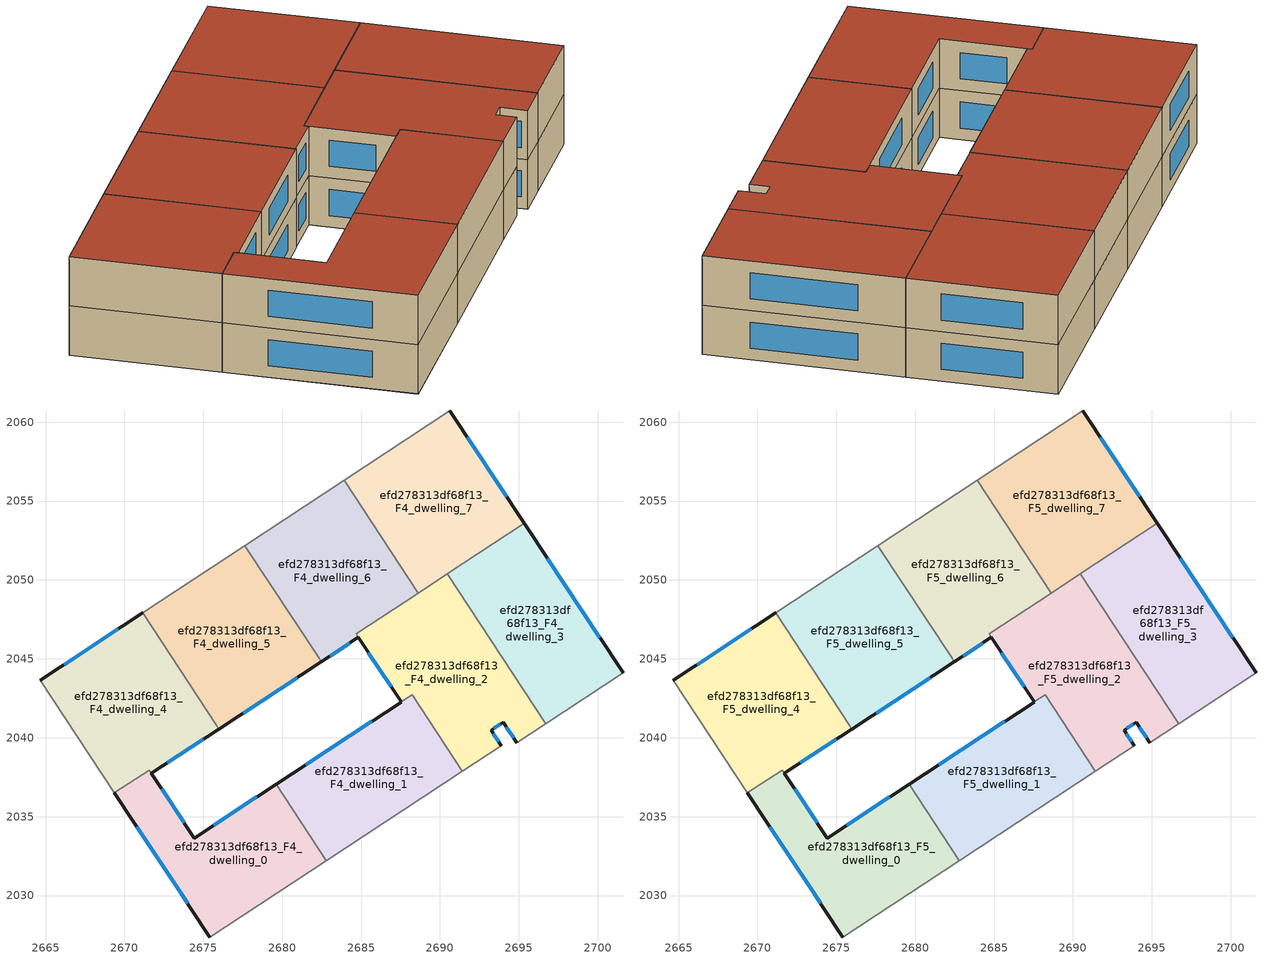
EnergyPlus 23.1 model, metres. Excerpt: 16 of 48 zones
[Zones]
efd278313df68f13_F4_dwelling_0
 floor to efd278313df68f13_F3_dwelling_0 (EU_floor_Construction): 2679.62,2037.05 2682.8,2032.22 2675.42,2027.36 2669.37,2036.5 2671.58,2037.95 2674.43,2033.64 z12
 wall outside (EU_wall_Construction): 2679.62,2037.05 2674.43,2033.64 2671.72,2037.74 / 2669.37,2036.5 2675.42,2027.36 z12:15
 wall adiabatic (EU_wall_Construction): 2675.42,2027.36 2682.8,2032.22 z12:15
 wall to efd278313df68f13_F4_dwelling_1 (EU_wall_Construction): 2682.8,2032.22 2679.62,2037.05 z12:15
 wall to efd278313df68f13_F4_dwelling_4 (EU_wall_Construction): 2671.72,2037.74 2671.58,2037.95 2669.37,2036.5 z12:15
 window (EU_Window_Construction): 2678.4,2036.25 2675.65,2034.44 / 2670.79,2034.36 2674,2029.51 / 2673.8,2034.6 2672.35,2036.78 z12.7:14.3
efd278313df68f13_F4_dwelling_1
 floor to efd278313df68f13_F3_dwelling_1 (EU_floor_Construction): 2688.23,2042.71 2691.41,2037.88 2682.8,2032.22 2679.62,2037.05 2687.55,2042.26 z12
 wall outside (EU_wall_Construction): 2687.54,2042.26 2679.62,2037.05 z12:15
 wall adiabatic (EU_wall_Construction): 2682.8,2032.22 2691.41,2037.88 z12:15
 wall to efd278313df68f13_F4_dwelling_2 (EU_wall_Construction): 2691.41,2037.88 2688.23,2042.71 2687.55,2042.26 z12:15
 window (EU_Window_Construction): 2685.68,2041.04 2681.48,2038.27 z12.7:14.3
efd278313df68f13_F4_dwelling_2
 floor to efd278313df68f13_F3_dwelling_2 (EU_floor_Construction): 2690.46,2050.38 2696.7,2040.89 2694.87,2039.68 2694.01,2040.98 2693.24,2040.48 2693.88,2039.51 2691.41,2037.88 2688.23,2042.71 2687.55,2042.26 2684.68,2046.58 z12
 wall outside (EU_wall_Construction): 2693.88,2039.51 2693.24,2040.48 2694.01,2040.98 2694.87,2039.68 / 2684.83,2046.36 2687.55,2042.26 z12:15
 wall adiabatic (EU_wall_Construction): 2694.87,2039.68 2696.7,2040.89 / 2691.41,2037.88 2693.88,2039.51 z12:15
 wall to efd278313df68f13_F4_dwelling_3 (EU_wall_Construction): 2696.7,2040.89 2690.46,2050.38 z12:15
 wall to efd278313df68f13_F4_dwelling_6 (EU_wall_Construction): 2688.62,2049.17 2684.68,2046.58 2684.83,2046.36 z12:15
 wall to efd278313df68f13_F4_dwelling_7 (EU_wall_Construction): 2690.46,2050.38 2688.62,2049.17 z12:15
 window (EU_Window_Construction): 2694.21,2040.68 2694.66,2039.99 / 2693.42,2040.6 2693.83,2040.86 / 2693.72,2039.73 2693.39,2040.25 / 2685.47,2045.39 2686.91,2043.22 z12.7:14.3
efd278313df68f13_F4_dwelling_3
 floor to efd278313df68f13_F3_dwelling_3 (EU_floor_Construction): 2695.33,2053.58 2701.6,2044.11 2696.7,2040.89 2690.46,2050.38 z12
 wall outside (EU_wall_Construction): 2701.6,2044.11 2695.33,2053.58 z12:15
 wall adiabatic (EU_wall_Construction): 2696.7,2040.89 2701.6,2044.11 z12:15
 wall to efd278313df68f13_F4_dwelling_7 (EU_wall_Construction): 2695.33,2053.58 2690.46,2050.38 z12:15
 window (EU_Window_Construction): 2700.13,2046.33 2696.8,2051.36 z12.7:14.3
efd278313df68f13_F4_dwelling_4
 floor to efd278313df68f13_F3_dwelling_4 (EU_floor_Construction): 2671.15,2047.91 2675.85,2040.77 2675.99,2040.55 2671.72,2037.74 2671.58,2037.95 2669.37,2036.5 2664.65,2043.63 z12
 wall outside (EU_wall_Construction): 2671.72,2037.74 2675.99,2040.55 / 2671.15,2047.91 2664.65,2043.63 z12:15
 wall adiabatic (EU_wall_Construction): 2664.65,2043.63 2669.37,2036.5 z12:15
 wall to efd278313df68f13_F4_dwelling_5 (EU_wall_Construction): 2675.99,2040.55 2675.85,2040.77 2671.15,2047.91 z12:15
 window (EU_Window_Construction): 2672.72,2038.4 2674.99,2039.89 / 2669.62,2046.9 2666.18,2044.63 z12.7:14.3
efd278313df68f13_F4_dwelling_5
 floor to efd278313df68f13_F3_dwelling_5 (EU_floor_Construction): 2677.64,2052.18 2682.48,2044.81 2675.99,2040.55 2671.15,2047.91 z12
 wall outside (EU_wall_Construction): 2675.99,2040.55 2682.48,2044.81 z12:15
 wall adiabatic (EU_wall_Construction): 2677.64,2052.18 2671.15,2047.91 z12:15
 wall to efd278313df68f13_F4_dwelling_6 (EU_wall_Construction): 2682.34,2045.04 2677.64,2052.18 / 2682.48,2044.81 2682.34,2045.03 z12:15
 window (EU_Window_Construction): 2677.52,2041.55 2680.96,2043.81 z12.7:14.3
efd278313df68f13_F4_dwelling_6
 floor to efd278313df68f13_F3_dwelling_6 (EU_floor_Construction): 2683.92,2056.31 2688.62,2049.17 2684.68,2046.58 2684.83,2046.36 2682.48,2044.81 2682.34,2045.03 2677.64,2052.18 z12
 wall outside (EU_wall_Construction): 2682.48,2044.81 2684.83,2046.36 z12:15
 wall adiabatic (EU_wall_Construction): 2683.92,2056.31 2677.64,2052.18 z12:15
 wall to efd278313df68f13_F4_dwelling_7 (EU_wall_Construction): 2688.62,2049.17 2683.92,2056.31 z12:15
 window (EU_Window_Construction): 2683.03,2045.18 2684.28,2045.99 z12.7:14.3
efd278313df68f13_F4_dwelling_7
 floor to efd278313df68f13_F3_dwelling_7 (EU_floor_Construction): 2690.61,2060.71 2695.33,2053.58 2688.62,2049.17 2683.92,2056.31 z12
 wall outside (EU_wall_Construction): 2695.33,2053.58 2690.61,2060.71 z12:15
 wall adiabatic (EU_wall_Construction): 2690.61,2060.71 2683.92,2056.31 z12:15
 window (EU_Window_Construction): 2694.22,2055.26 2691.72,2059.04 z12.7:14.3
efd278313df68f13_F5_dwelling_0
 floor to efd278313df68f13_F4_dwelling_0 (EU_floor_Construction): 2679.62,2037.05 2682.8,2032.22 2675.42,2027.36 2669.37,2036.5 2671.58,2037.95 2674.43,2033.64 z15
 wall outside (EU_wall_Construction): 2679.62,2037.05 2674.43,2033.64 2671.72,2037.74 / 2669.37,2036.5 2675.42,2027.36 z15:18
 wall adiabatic (EU_wall_Construction): 2675.42,2027.36 2682.8,2032.22 z15:18
 wall to efd278313df68f13_F5_dwelling_1 (EU_wall_Construction): 2682.8,2032.22 2679.62,2037.05 z15:18
 wall to efd278313df68f13_F5_dwelling_4 (EU_wall_Construction): 2671.72,2037.74 2671.58,2037.95 2669.37,2036.5 z15:18
 window (EU_Window_Construction): 2678.4,2036.25 2675.65,2034.44 / 2670.79,2034.36 2674,2029.51 / 2673.8,2034.6 2672.35,2036.78 z15.7:17.3
 roof outside (EU_roof_Construction): 2682.8,2032.22 2679.62,2037.05 2674.43,2033.64 2671.58,2037.95 2669.37,2036.5 2675.42,2027.36 z18
efd278313df68f13_F5_dwelling_1
 floor to efd278313df68f13_F4_dwelling_1 (EU_floor_Construction): 2688.23,2042.71 2691.41,2037.88 2682.8,2032.22 2679.62,2037.05 2687.55,2042.26 z15
 wall outside (EU_wall_Construction): 2687.54,2042.26 2679.62,2037.05 z15:18
 wall adiabatic (EU_wall_Construction): 2682.8,2032.22 2691.41,2037.88 z15:18
 wall to efd278313df68f13_F5_dwelling_2 (EU_wall_Construction): 2691.41,2037.88 2688.23,2042.71 2687.55,2042.26 z15:18
 window (EU_Window_Construction): 2685.68,2041.04 2681.48,2038.27 z15.7:17.3
 roof outside (EU_roof_Construction): 2691.41,2037.88 2688.23,2042.71 2687.55,2042.26 2679.62,2037.05 2682.8,2032.22 z18
efd278313df68f13_F5_dwelling_2
 floor to efd278313df68f13_F4_dwelling_2 (EU_floor_Construction): 2690.46,2050.38 2696.7,2040.89 2694.87,2039.68 2694.01,2040.98 2693.24,2040.48 2693.88,2039.51 2691.41,2037.88 2688.23,2042.71 2687.55,2042.26 2684.68,2046.58 z15
 wall outside (EU_wall_Construction): 2693.88,2039.51 2693.24,2040.48 2694.01,2040.98 2694.87,2039.68 / 2684.83,2046.36 2687.55,2042.26 z15:18
 wall adiabatic (EU_wall_Construction): 2694.87,2039.68 2696.7,2040.89 / 2691.41,2037.88 2693.88,2039.51 z15:18
 wall to efd278313df68f13_F5_dwelling_3 (EU_wall_Construction): 2696.7,2040.89 2690.46,2050.38 z15:18
 wall to efd278313df68f13_F5_dwelling_6 (EU_wall_Construction): 2688.62,2049.17 2684.68,2046.58 2684.83,2046.36 z15:18
 wall to efd278313df68f13_F5_dwelling_7 (EU_wall_Construction): 2690.46,2050.38 2688.62,2049.17 z15:18
 window (EU_Window_Construction): 2694.21,2040.68 2694.66,2039.99 / 2693.42,2040.6 2693.83,2040.86 / 2693.72,2039.73 2693.39,2040.25 / 2685.47,2045.39 2686.91,2043.22 z15.7:17.3
 roof outside (EU_roof_Construction): 2694.87,2039.68 2696.7,2040.89 2690.46,2050.38 2684.68,2046.58 2687.55,2042.26 2688.23,2042.71 2691.41,2037.88 2693.88,2039.51 2693.24,2040.48 2694.01,2040.98 z18
efd278313df68f13_F5_dwelling_3
 floor to efd278313df68f13_F4_dwelling_3 (EU_floor_Construction): 2695.33,2053.58 2701.6,2044.11 2696.7,2040.89 2690.46,2050.38 z15
 wall outside (EU_wall_Construction): 2701.6,2044.11 2695.33,2053.58 z15:18
 wall adiabatic (EU_wall_Construction): 2696.7,2040.89 2701.6,2044.11 z15:18
 wall to efd278313df68f13_F5_dwelling_7 (EU_wall_Construction): 2695.33,2053.58 2690.46,2050.38 z15:18
 window (EU_Window_Construction): 2700.13,2046.33 2696.8,2051.36 z15.7:17.3
 roof outside (EU_roof_Construction): 2701.6,2044.11 2695.33,2053.58 2690.46,2050.38 2696.7,2040.89 z18
efd278313df68f13_F5_dwelling_4
 floor to efd278313df68f13_F4_dwelling_4 (EU_floor_Construction): 2671.15,2047.91 2675.85,2040.77 2675.99,2040.55 2671.72,2037.74 2671.58,2037.95 2669.37,2036.5 2664.65,2043.63 z15
 wall outside (EU_wall_Construction): 2671.72,2037.74 2675.99,2040.55 / 2671.15,2047.91 2664.65,2043.63 z15:18
 wall adiabatic (EU_wall_Construction): 2664.65,2043.63 2669.37,2036.5 z15:18
 wall to efd278313df68f13_F5_dwelling_5 (EU_wall_Construction): 2675.99,2040.55 2675.85,2040.77 2671.15,2047.91 z15:18
 window (EU_Window_Construction): 2672.72,2038.4 2674.99,2039.89 / 2669.62,2046.9 2666.18,2044.63 z15.7:17.3
 roof outside (EU_roof_Construction): 2675.99,2040.55 2675.85,2040.77 2671.15,2047.91 2664.65,2043.63 2669.37,2036.5 2671.58,2037.95 2671.72,2037.74 z18
efd278313df68f13_F5_dwelling_5
 floor to efd278313df68f13_F4_dwelling_5 (EU_floor_Construction): 2677.64,2052.18 2682.48,2044.81 2675.99,2040.55 2671.15,2047.91 z15
 wall outside (EU_wall_Construction): 2675.99,2040.55 2682.48,2044.81 z15:18
 wall adiabatic (EU_wall_Construction): 2677.64,2052.18 2671.15,2047.91 z15:18
 wall to efd278313df68f13_F5_dwelling_6 (EU_wall_Construction): 2682.34,2045.04 2677.64,2052.18 / 2682.48,2044.81 2682.34,2045.03 z15:18
 window (EU_Window_Construction): 2677.52,2041.55 2680.96,2043.81 z15.7:17.3
 roof outside (EU_roof_Construction): 2682.48,2044.81 2677.64,2052.18 2671.15,2047.91 2675.99,2040.55 z18
efd278313df68f13_F5_dwelling_6
 floor to efd278313df68f13_F4_dwelling_6 (EU_floor_Construction): 2683.92,2056.31 2688.62,2049.17 2684.68,2046.58 2684.83,2046.36 2682.48,2044.81 2682.34,2045.03 2677.64,2052.18 z15
 wall outside (EU_wall_Construction): 2682.48,2044.81 2684.83,2046.36 z15:18
 wall adiabatic (EU_wall_Construction): 2683.92,2056.31 2677.64,2052.18 z15:18
 wall to efd278313df68f13_F5_dwelling_7 (EU_wall_Construction): 2688.62,2049.17 2683.92,2056.31 z15:18
 window (EU_Window_Construction): 2683.03,2045.18 2684.28,2045.99 z15.7:17.3
 roof outside (EU_roof_Construction): 2684.83,2046.36 2684.68,2046.58 2688.62,2049.17 2683.92,2056.31 2677.64,2052.18 2682.34,2045.03 2682.48,2044.81 z18
efd278313df68f13_F5_dwelling_7
 floor to efd278313df68f13_F4_dwelling_7 (EU_floor_Construction): 2690.61,2060.71 2695.33,2053.58 2688.62,2049.17 2683.92,2056.31 z15
 wall outside (EU_wall_Construction): 2695.33,2053.58 2690.61,2060.71 z15:18
 wall adiabatic (EU_wall_Construction): 2690.61,2060.71 2683.92,2056.31 z15:18
 window (EU_Window_Construction): 2694.22,2055.26 2691.72,2059.04 z15.7:17.3
 roof outside (EU_roof_Construction): 2695.33,2053.58 2690.61,2060.71 2683.92,2056.31 2688.62,2049.17 z18
[Building]
EU S2 Campaign: North Axis=0; Terrain=City; Solar Distribution=FullExterior
[Site:Location]
Budapest.Ferenc.Liszt.Intl.AP: Latitude=47.437; Longitude=19.256; Time Zone=1; Elevation=185
[SizingPeriod:WeatherFileDays]
AnnualSizingPeriod: Begin Month=1; Begin Day of Month=1; End Month=12; End Day of Month=31; Day of Week for Start Day=Monday; Use Weather File Daylight Saving Period=No; Use Weather File Rain and Snow Indicators=No
[MATERIAL]
EU_InternalMass_Material: Roughness=MediumRough; Thickness=0.1; Conductivity=1; Density=1800; Specific Heat=900; Thermal Absorptance=0.9; Solar Absorptance=0.7; Visible Absorptance=0.7
[MATERIAL:NOMASS] Roughness=MediumRough; Thermal Absorptance=0.9; Solar Absorptance=0.7; Visible Absorptance=0.7
Name | Thermal Resistance
EU_wall_NoMass | 0.832559
EU_roof_NoMass | 1.39638
EU_floor_NoMass | 0.872794
[WINDOWMATERIAL:SIMPLEGLAZINGSYSTEM]
EU_Window_SimpleGlazing: UFactor=2.79869; Solar Heat Gain Coefficient=0.75; Visible Transmittance=0.75
[CONSTRUCTION]
EU_wall_Construction: EU_wall_NoMass
EU_roof_Construction: EU_roof_NoMass
EU_floor_Construction: EU_floor_NoMass
EU_Window_Construction: EU_Window_SimpleGlazing
EU_InternalMass_Construction: EU_InternalMass_Material
[ZONE] Type=1; Multiplier=1; Ceiling Height=autocalculate; Floor Area=autocalculate; Part of Total Floor Area=Yes
Name | Volume
efd278313df68f13_F4_dwelling_0; efd278313df68f13_F5_dwelling_0 | 194.392
efd278313df68f13_F4_dwelling_1; efd278313df68f13_F5_dwelling_1 | 178.828
efd278313df68f13_F4_dwelling_2; efd278313df68f13_F5_dwelling_2 | 212.108
efd278313df68f13_F4_dwelling_3; efd278313df68f13_F5_dwelling_3 | 199.186
efd278313df68f13_F4_dwelling_4; efd278313df68f13_F5_dwelling_4 | 203.177
efd278313df68f13_F4_dwelling_5; efd278313df68f13_F5_dwelling_5 | 205.292
efd278313df68f13_F4_dwelling_6; efd278313df68f13_F5_dwelling_6 | 195.079
efd278313df68f13_F4_dwelling_7; efd278313df68f13_F5_dwelling_7 | 205.644
[INTERNALMASS] Construction=EU_InternalMass_Construction
Name | Zone or ZoneList | Surface Area
efd278313df68f13_F4_dwelling_0_EU_InternalMass | efd278313df68f13_F4_dwelling_0 | 64.7978
efd278313df68f13_F4_dwelling_1_EU_InternalMass | efd278313df68f13_F4_dwelling_1 | 59.6095
efd278313df68f13_F4_dwelling_2_EU_InternalMass | efd278313df68f13_F4_dwelling_2 | 70.6993
efd278313df68f13_F4_dwelling_3_EU_InternalMass | efd278313df68f13_F4_dwelling_3 | 66.3954
efd278313df68f13_F4_dwelling_4_EU_InternalMass | efd278313df68f13_F4_dwelling_4 | 67.7245
efd278313df68f13_F4_dwelling_5_EU_InternalMass | efd278313df68f13_F4_dwelling_5 | 68.45
efd278313df68f13_F4_dwelling_6_EU_InternalMass | efd278313df68f13_F4_dwelling_6 | 65.012
efd278313df68f13_F4_dwelling_7_EU_InternalMass | efd278313df68f13_F4_dwelling_7 | 68.5479
efd278313df68f13_F5_dwelling_0_EU_InternalMass | efd278313df68f13_F5_dwelling_0 | 64.7978
efd278313df68f13_F5_dwelling_1_EU_InternalMass | efd278313df68f13_F5_dwelling_1 | 59.6095
efd278313df68f13_F5_dwelling_2_EU_InternalMass | efd278313df68f13_F5_dwelling_2 | 70.6993
efd278313df68f13_F5_dwelling_3_EU_InternalMass | efd278313df68f13_F5_dwelling_3 | 66.3954
efd278313df68f13_F5_dwelling_4_EU_InternalMass | efd278313df68f13_F5_dwelling_4 | 67.7245
efd278313df68f13_F5_dwelling_5_EU_InternalMass | efd278313df68f13_F5_dwelling_5 | 68.45
efd278313df68f13_F5_dwelling_6_EU_InternalMass | efd278313df68f13_F5_dwelling_6 | 65.012
efd278313df68f13_F5_dwelling_7_EU_InternalMass | efd278313df68f13_F5_dwelling_7 | 68.5479
[OTHEREQUIPMENT] Fuel Type=Electricity; Design Level Calculation Method=Watts/Area; Power per Zone Floor Area=1; Fraction Latent=0; Fraction Radiant=0; Fraction Lost=0; Carbon Dioxide Generation Rate=0; EndUse Subcategory=EU_Step8_InternalGains
Name | Zone or ZoneList or Space or SpaceList | Schedule
EU_Step8_InternalGain_efd278313df68f13_F4_dwelling_0_f000 | efd278313df68f13_F4_dwelling_0 | EU_Step8_GainSchedule_efd278313df68f13_F4_dwelling_0_f000
EU_Step8_InternalGain_efd278313df68f13_F4_dwelling_1_f000 | efd278313df68f13_F4_dwelling_1 | EU_Step8_GainSchedule_efd278313df68f13_F4_dwelling_1_f000
EU_Step8_InternalGain_efd278313df68f13_F4_dwelling_2_f000 | efd278313df68f13_F4_dwelling_2 | EU_Step8_GainSchedule_efd278313df68f13_F4_dwelling_2_f000
EU_Step8_InternalGain_efd278313df68f13_F4_dwelling_3_f000 | efd278313df68f13_F4_dwelling_3 | EU_Step8_GainSchedule_efd278313df68f13_F4_dwelling_3_f000
EU_Step8_InternalGain_efd278313df68f13_F4_dwelling_4_f000 | efd278313df68f13_F4_dwelling_4 | EU_Step8_GainSchedule_efd278313df68f13_F4_dwelling_4_f000
EU_Step8_InternalGain_efd278313df68f13_F4_dwelling_5_f000 | efd278313df68f13_F4_dwelling_5 | EU_Step8_GainSchedule_efd278313df68f13_F4_dwelling_5_f000
EU_Step8_InternalGain_efd278313df68f13_F4_dwelling_6_f000 | efd278313df68f13_F4_dwelling_6 | EU_Step8_GainSchedule_efd278313df68f13_F4_dwelling_6_f000
EU_Step8_InternalGain_efd278313df68f13_F4_dwelling_7_f000 | efd278313df68f13_F4_dwelling_7 | EU_Step8_GainSchedule_efd278313df68f13_F4_dwelling_7_f000
EU_Step8_InternalGain_efd278313df68f13_F5_dwelling_0_f000 | efd278313df68f13_F5_dwelling_0 | EU_Step8_GainSchedule_efd278313df68f13_F5_dwelling_0_f000
EU_Step8_InternalGain_efd278313df68f13_F5_dwelling_1_f000 | efd278313df68f13_F5_dwelling_1 | EU_Step8_GainSchedule_efd278313df68f13_F5_dwelling_1_f000
EU_Step8_InternalGain_efd278313df68f13_F5_dwelling_2_f000 | efd278313df68f13_F5_dwelling_2 | EU_Step8_GainSchedule_efd278313df68f13_F5_dwelling_2_f000
EU_Step8_InternalGain_efd278313df68f13_F5_dwelling_3_f000 | efd278313df68f13_F5_dwelling_3 | EU_Step8_GainSchedule_efd278313df68f13_F5_dwelling_3_f000
EU_Step8_InternalGain_efd278313df68f13_F5_dwelling_4_f000 | efd278313df68f13_F5_dwelling_4 | EU_Step8_GainSchedule_efd278313df68f13_F5_dwelling_4_f000
EU_Step8_InternalGain_efd278313df68f13_F5_dwelling_5_f000 | efd278313df68f13_F5_dwelling_5 | EU_Step8_GainSchedule_efd278313df68f13_F5_dwelling_5_f000
EU_Step8_InternalGain_efd278313df68f13_F5_dwelling_6_f000 | efd278313df68f13_F5_dwelling_6 | EU_Step8_GainSchedule_efd278313df68f13_F5_dwelling_6_f000
EU_Step8_InternalGain_efd278313df68f13_F5_dwelling_7_f000 | efd278313df68f13_F5_dwelling_7 | EU_Step8_GainSchedule_efd278313df68f13_F5_dwelling_7_f000
[ZONEVENTILATION:DESIGNFLOWRATE] Schedule=EU_AlwaysOn; Design Flow Rate Calculation Method=AirChanges/Hour; Air Changes per Hour=0.475469; Ventilation Type=Natural; Fan Pressure Rise=0; Fan Total Efficiency=1; Constant Term Coefficient=1; Temperature Term Coefficient=0; Velocity Term Coefficient=0; Velocity Squared Term Coefficient=0; Minimum Indoor Temperature=-100; Maximum Indoor Temperature=100; Delta Temperature=-100; Minimum Outdoor Temperature=-100; Maximum Outdoor Temperature=100; Maximum Wind Speed=40
Name | Zone or ZoneList or Space or SpaceList
EU_ConstantAir_efd278313df68f13_F4_dwelling_0 | efd278313df68f13_F4_dwelling_0
EU_ConstantAir_efd278313df68f13_F4_dwelling_1 | efd278313df68f13_F4_dwelling_1
EU_ConstantAir_efd278313df68f13_F4_dwelling_2 | efd278313df68f13_F4_dwelling_2
EU_ConstantAir_efd278313df68f13_F4_dwelling_3 | efd278313df68f13_F4_dwelling_3
EU_ConstantAir_efd278313df68f13_F4_dwelling_4 | efd278313df68f13_F4_dwelling_4
EU_ConstantAir_efd278313df68f13_F4_dwelling_5 | efd278313df68f13_F4_dwelling_5
EU_ConstantAir_efd278313df68f13_F4_dwelling_6 | efd278313df68f13_F4_dwelling_6
EU_ConstantAir_efd278313df68f13_F4_dwelling_7 | efd278313df68f13_F4_dwelling_7
EU_ConstantAir_efd278313df68f13_F5_dwelling_0 | efd278313df68f13_F5_dwelling_0
EU_ConstantAir_efd278313df68f13_F5_dwelling_1 | efd278313df68f13_F5_dwelling_1
EU_ConstantAir_efd278313df68f13_F5_dwelling_2 | efd278313df68f13_F5_dwelling_2
EU_ConstantAir_efd278313df68f13_F5_dwelling_3 | efd278313df68f13_F5_dwelling_3
EU_ConstantAir_efd278313df68f13_F5_dwelling_4 | efd278313df68f13_F5_dwelling_4
EU_ConstantAir_efd278313df68f13_F5_dwelling_5 | efd278313df68f13_F5_dwelling_5
EU_ConstantAir_efd278313df68f13_F5_dwelling_6 | efd278313df68f13_F5_dwelling_6
EU_ConstantAir_efd278313df68f13_F5_dwelling_7 | efd278313df68f13_F5_dwelling_7
[HVACTEMPLATE:THERMOSTAT] Constant Heating Setpoint=20; Constant Cooling Setpoint=50
EU_HeatOnly_efd278313df68f13_F0_dwelling_0; EU_HeatOnly_efd278313df68f13_F0_dwelling_1; EU_HeatOnly_efd278313df68f13_F0_dwelling_2; EU_HeatOnly_efd278313df68f13_F0_dwelling_3; EU_HeatOnly_efd278313df68f13_F0_dwelling_4; EU_HeatOnly_efd278313df68f13_F0_dwelling_5; EU_HeatOnly_efd278313df68f13_F0_dwelling_6; EU_HeatOnly_efd278313df68f13_F0_dwelling_7; EU_HeatOnly_efd278313df68f13_F1_dwelling_0; EU_HeatOnly_efd278313df68f13_F1_dwelling_1; EU_HeatOnly_efd278313df68f13_F1_dwelling_2; EU_HeatOnly_efd278313df68f13_F1_dwelling_3; EU_HeatOnly_efd278313df68f13_F1_dwelling_4; EU_HeatOnly_efd278313df68f13_F1_dwelling_5; EU_HeatOnly_efd278313df68f13_F1_dwelling_6; EU_HeatOnly_efd278313df68f13_F1_dwelling_7; EU_HeatOnly_efd278313df68f13_F2_dwelling_0; EU_HeatOnly_efd278313df68f13_F2_dwelling_1; EU_HeatOnly_efd278313df68f13_F2_dwelling_2; EU_HeatOnly_efd278313df68f13_F2_dwelling_3; EU_HeatOnly_efd278313df68f13_F2_dwelling_4; EU_HeatOnly_efd278313df68f13_F2_dwelling_5; EU_HeatOnly_efd278313df68f13_F2_dwelling_6; EU_HeatOnly_efd278313df68f13_F2_dwelling_7; EU_HeatOnly_efd278313df68f13_F3_dwelling_0; EU_HeatOnly_efd278313df68f13_F3_dwelling_1; EU_HeatOnly_efd278313df68f13_F3_dwelling_2; EU_HeatOnly_efd278313df68f13_F3_dwelling_3; EU_HeatOnly_efd278313df68f13_F3_dwelling_4; EU_HeatOnly_efd278313df68f13_F3_dwelling_5; EU_HeatOnly_efd278313df68f13_F3_dwelling_6; EU_HeatOnly_efd278313df68f13_F3_dwelling_7; EU_HeatOnly_efd278313df68f13_F4_dwelling_0; EU_HeatOnly_efd278313df68f13_F4_dwelling_1; EU_HeatOnly_efd278313df68f13_F4_dwelling_2; EU_HeatOnly_efd278313df68f13_F4_dwelling_3; EU_HeatOnly_efd278313df68f13_F4_dwelling_4; EU_HeatOnly_efd278313df68f13_F4_dwelling_5; EU_HeatOnly_efd278313df68f13_F4_dwelling_6; EU_HeatOnly_efd278313df68f13_F4_dwelling_7; EU_HeatOnly_efd278313df68f13_F5_dwelling_0; EU_HeatOnly_efd278313df68f13_F5_dwelling_1; EU_HeatOnly_efd278313df68f13_F5_dwelling_2; EU_HeatOnly_efd278313df68f13_F5_dwelling_3; EU_HeatOnly_efd278313df68f13_F5_dwelling_4; EU_HeatOnly_efd278313df68f13_F5_dwelling_5; EU_HeatOnly_efd278313df68f13_F5_dwelling_6; EU_HeatOnly_efd278313df68f13_F5_dwelling_7
[HVACTEMPLATE:ZONE:IDEALLOADSAIRSYSTEM] System Availability Schedule=EU_AlwaysOn; Maximum Heating Supply Air Temperature=50; Minimum Cooling Supply Air Temperature=13; Maximum Heating Supply Air Humidity Ratio=0.0156; Minimum Cooling Supply Air Humidity Ratio=0.0077; Heating Limit=NoLimit; Cooling Limit=NoLimit; Heating Availability Schedule=EU_AlwaysOn; Cooling Availability Schedule=EU_CoolingOff; Dehumidification Control Type=ConstantSensibleHeatRatio; Cooling Sensible Heat Ratio=0.7; Dehumidification Setpoint=60; Humidification Control Type=None; Humidification Setpoint=30; Outdoor Air Method=None; Outdoor Air Flow Rate per Person=0.00944; Outdoor Air Flow Rate per Zone Floor Area=0; Outdoor Air Flow Rate per Zone=0; Demand Controlled Ventilation Type=None; Outdoor Air Economizer Type=NoEconomizer; Heat Recovery Type=None; Sensible Heat Recovery Effectiveness=0.7; Latent Heat Recovery Effectiveness=0.65
Name | Template Thermostat
efd278313df68f13_F4_dwelling_0 | EU_HeatOnly_efd278313df68f13_F4_dwelling_0
efd278313df68f13_F4_dwelling_1 | EU_HeatOnly_efd278313df68f13_F4_dwelling_1
efd278313df68f13_F4_dwelling_2 | EU_HeatOnly_efd278313df68f13_F4_dwelling_2
efd278313df68f13_F4_dwelling_3 | EU_HeatOnly_efd278313df68f13_F4_dwelling_3
efd278313df68f13_F4_dwelling_4 | EU_HeatOnly_efd278313df68f13_F4_dwelling_4
efd278313df68f13_F4_dwelling_5 | EU_HeatOnly_efd278313df68f13_F4_dwelling_5
efd278313df68f13_F4_dwelling_6 | EU_HeatOnly_efd278313df68f13_F4_dwelling_6
efd278313df68f13_F4_dwelling_7 | EU_HeatOnly_efd278313df68f13_F4_dwelling_7
efd278313df68f13_F5_dwelling_0 | EU_HeatOnly_efd278313df68f13_F5_dwelling_0
efd278313df68f13_F5_dwelling_1 | EU_HeatOnly_efd278313df68f13_F5_dwelling_1
efd278313df68f13_F5_dwelling_2 | EU_HeatOnly_efd278313df68f13_F5_dwelling_2
efd278313df68f13_F5_dwelling_3 | EU_HeatOnly_efd278313df68f13_F5_dwelling_3
efd278313df68f13_F5_dwelling_4 | EU_HeatOnly_efd278313df68f13_F5_dwelling_4
efd278313df68f13_F5_dwelling_5 | EU_HeatOnly_efd278313df68f13_F5_dwelling_5
efd278313df68f13_F5_dwelling_6 | EU_HeatOnly_efd278313df68f13_F5_dwelling_6
efd278313df68f13_F5_dwelling_7 | EU_HeatOnly_efd278313df68f13_F5_dwelling_7
[SIZING:ZONE] Zone Cooling Design Supply Air Temperature Input Method=SupplyAirTemperature; Zone Cooling Design Supply Air Temperature=13; Zone Heating Design Supply Air Temperature Input Method=SupplyAirTemperature; Zone Heating Design Supply Air Temperature=50; Zone Cooling Design Supply Air Humidity Ratio=0.008; Zone Heating Design Supply Air Humidity Ratio=0.008; Cooling Design Air Flow Method=DesignDay; Cooling Design Air Flow Rate=0; Cooling Minimum Air Flow per Zone Floor Area=0.000762; Cooling Minimum Air Flow=0; Cooling Minimum Air Flow Fraction=0.2; Heating Design Air Flow Method=DesignDay; Heating Design Air Flow Rate=0; Heating Maximum Air Flow per Zone Floor Area=0.002032; Heating Maximum Air Flow=0.141576; Heating Maximum Air Flow Fraction=0.3; Account for Dedicated Outdoor Air System=No; Dedicated Outdoor Air System Control Strategy=NeutralSupplyAir; Dedicated Outdoor Air Low Setpoint Temperature for Design=autosize; Dedicated Outdoor Air High Setpoint Temperature for Design=autosize; Zone Load Sizing Method=Sensible Load Only No Latent Load; Zone Latent Cooling Design Supply Air Humidity Ratio Input Method=HumidityRatioDifference; Zone Cooling Design Supply Air Humidity Ratio Difference=0.005; Zone Latent Heating Design Supply Air Humidity Ratio Input Method=HumidityRatioDifference; Zone Humidification Design Supply Air Humidity Ratio Difference=0.005
efd278313df68f13_F4_dwelling_0; efd278313df68f13_F4_dwelling_1; efd278313df68f13_F4_dwelling_2; efd278313df68f13_F4_dwelling_3; efd278313df68f13_F4_dwelling_4; efd278313df68f13_F4_dwelling_5; efd278313df68f13_F4_dwelling_6; efd278313df68f13_F4_dwelling_7; efd278313df68f13_F5_dwelling_0; efd278313df68f13_F5_dwelling_1; efd278313df68f13_F5_dwelling_2; efd278313df68f13_F5_dwelling_3; efd278313df68f13_F5_dwelling_4; efd278313df68f13_F5_dwelling_5; efd278313df68f13_F5_dwelling_6; efd278313df68f13_F5_dwelling_7
[SCHEDULE:CONSTANT]
Name | Hourly Value
EU_AlwaysOn | 1
EU_CoolingOff | 0
[SCHEDULE:FILE] Column Number=1; Rows to Skip at Top=0; Number of Hours of Data=8760; Column Separator=Comma; Interpolate to Timestep=No; Minutes per Item=60; Adjust Schedule for Daylight Savings=Yes
Name | File
EU_Step8_GainSchedule_efd278313df68f13_F4_dwelling_0_f000 | ../../schedules/efd278313df68f13/efd278313df68f13_F4_dwelling_0_f000_gain.csv
EU_Step8_GainSchedule_efd278313df68f13_F4_dwelling_1_f000 | ../../schedules/efd278313df68f13/efd278313df68f13_F4_dwelling_1_f000_gain.csv
EU_Step8_GainSchedule_efd278313df68f13_F4_dwelling_2_f000 | ../../schedules/efd278313df68f13/efd278313df68f13_F4_dwelling_2_f000_gain.csv
EU_Step8_GainSchedule_efd278313df68f13_F4_dwelling_3_f000 | ../../schedules/efd278313df68f13/efd278313df68f13_F4_dwelling_3_f000_gain.csv
EU_Step8_GainSchedule_efd278313df68f13_F4_dwelling_4_f000 | ../../schedules/efd278313df68f13/efd278313df68f13_F4_dwelling_4_f000_gain.csv
EU_Step8_GainSchedule_efd278313df68f13_F4_dwelling_5_f000 | ../../schedules/efd278313df68f13/efd278313df68f13_F4_dwelling_5_f000_gain.csv
EU_Step8_GainSchedule_efd278313df68f13_F4_dwelling_6_f000 | ../../schedules/efd278313df68f13/efd278313df68f13_F4_dwelling_6_f000_gain.csv
EU_Step8_GainSchedule_efd278313df68f13_F4_dwelling_7_f000 | ../../schedules/efd278313df68f13/efd278313df68f13_F4_dwelling_7_f000_gain.csv
EU_Step8_GainSchedule_efd278313df68f13_F5_dwelling_0_f000 | ../../schedules/efd278313df68f13/efd278313df68f13_F5_dwelling_0_f000_gain.csv
EU_Step8_GainSchedule_efd278313df68f13_F5_dwelling_1_f000 | ../../schedules/efd278313df68f13/efd278313df68f13_F5_dwelling_1_f000_gain.csv
EU_Step8_GainSchedule_efd278313df68f13_F5_dwelling_2_f000 | ../../schedules/efd278313df68f13/efd278313df68f13_F5_dwelling_2_f000_gain.csv
EU_Step8_GainSchedule_efd278313df68f13_F5_dwelling_3_f000 | ../../schedules/efd278313df68f13/efd278313df68f13_F5_dwelling_3_f000_gain.csv
EU_Step8_GainSchedule_efd278313df68f13_F5_dwelling_4_f000 | ../../schedules/efd278313df68f13/efd278313df68f13_F5_dwelling_4_f000_gain.csv
EU_Step8_GainSchedule_efd278313df68f13_F5_dwelling_5_f000 | ../../schedules/efd278313df68f13/efd278313df68f13_F5_dwelling_5_f000_gain.csv
EU_Step8_GainSchedule_efd278313df68f13_F5_dwelling_6_f000 | ../../schedules/efd278313df68f13/efd278313df68f13_F5_dwelling_6_f000_gain.csv
EU_Step8_GainSchedule_efd278313df68f13_F5_dwelling_7_f000 | ../../schedules/efd278313df68f13/efd278313df68f13_F5_dwelling_7_f000_gain.csv
